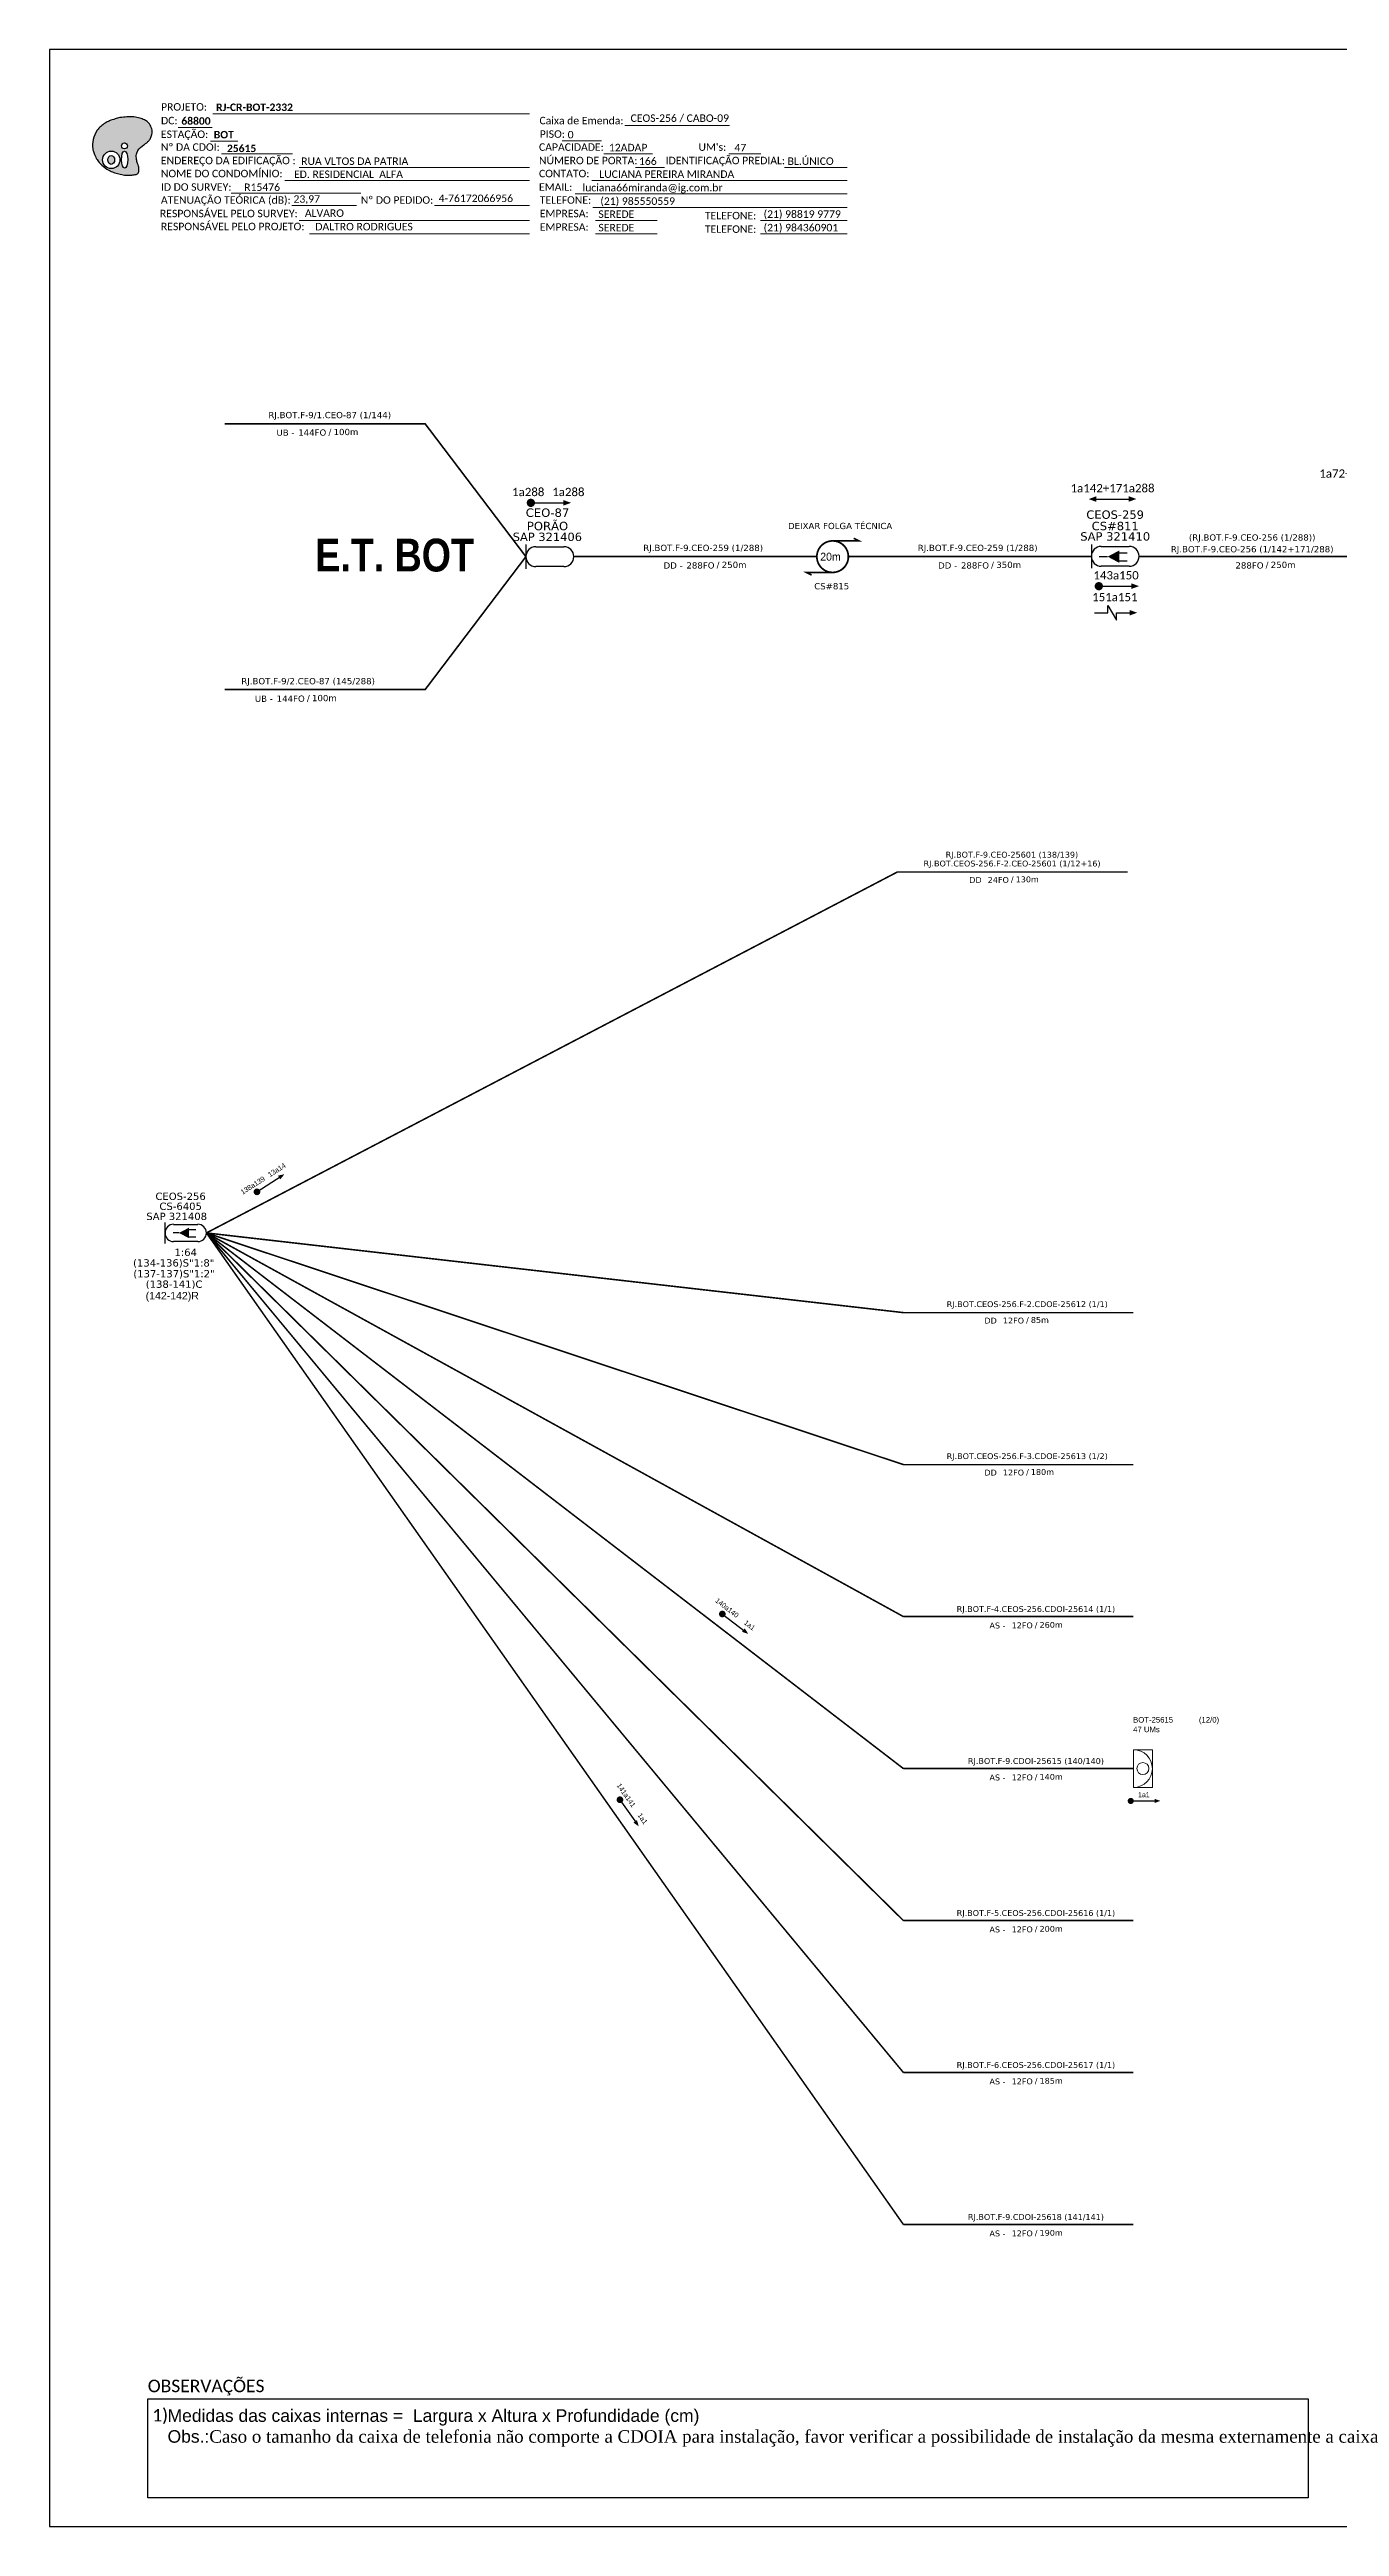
# Model space of a CAD drawing. Header units: metres. Extents: x -1286 to 457, y -500 to 94.
# Drawn here: x -1286 to -977, y -500 to 94 of the extents above; entities that cross this region are included whole.
import ezdxf
from ezdxf.enums import TextEntityAlignment as Align

# ---------------------------------------------------------------- set-up
doc = ezdxf.new("R2010")
doc.units = ezdxf.units.M
for name, color, linetype, lineweight in [("20.0-LEGENDA DOS CDO'S", 1, 'Continuous', 0), ('20.1-CDO_INTERIOR', 1, 'Continuous', 0), ('40.1-ETIQUETAS', 1, 'Continuous', 20)]:
    doc.layers.add(name, color=color, linetype=linetype, lineweight=lineweight)
for name, color, linetype in [('20.4-CEOS', 1, 'Continuous'), ('20.5-CABO AÉREO', 1, 'Continuous'), ('20.5-CEO', 1, 'Continuous'), ('CAP a instalar', 1, 'Continuous'), ('E.T.', 7, 'Continuous'), ('SETA', 7, 'Continuous')]:
    doc.layers.add(name, color=color, linetype=linetype)
doc.styles.add('ARIAL', font='arial.ttf')
doc.styles.add('siredit', font='verdana.ttf')
doc.styles.add('SWISS BIT', font='swisscb.ttf')
doc.styles.add('WMF-Calibri0', font='calibri.ttf')
doc.styles.add('WMF-Calibri1', font='calibrib.ttf')
doc.linetypes.add('FENCELINE1', pattern='A,0.25,-0.1,[133,ltypeshp.shx,S=0.1,R=0,X=-0.1,Y=0],-0.1,1', length=1.45)

# ---------------------------------------------------------------- blocks, each defined once
blk = doc.blocks.new('OI')
h = blk.add_hatch(color=40)
edge = h.paths.add_edge_path()
edge.add_spline(control_points=[(4.35, -0.67), (3.92, -0.99), (3.26, -1.5), (2.81, -2.59), (2.9, -3.5), (3.06, -4.27), (3.31, -4.85), (3.37, -5.39), (3.4, -5.88), (3.2, -6.4), (2.54, -6.61), (1.65, -6.63), (0.55, -6.67), (-0.56, -6.42), (-1.61, -6.14), (-2.77, -5.61), (-3.92, -4.77), (-4.89, -3.7), (-5.34, -2.65), (-5.6, -1.94), (-5.85, -0.96), (-5.71, 0.47), (-5.1, 2.02), (-4.14, 3.02), (-3.3, 3.61), (-2.37, 4.16), (-1.36, 4.44), (-0.56, 4.7), (0.79, 4.85), (2.24, 4.97), (3.79, 4.57), (4.67, 4.21), (5.44, 3.65), (5.76, 2.99), (6.03, 2.21), (6.01, 1.46), (5.72, 0.64), (5.31, 0.08), (4.88, -0.38), (4.51, -0.55), (4.35, -0.67)], knot_values=[0, 0, 0, 0, 1.60434, 2.417191, 3.427595, 4.282808, 4.776746, 5.304182, 5.888771, 6.258406, 6.858137, 7.79129, 8.986195, 10.124242, 11.187857, 12.242908, 13.953784, 15.414161, 16.515391, 17.349188, 17.675853, 19.552021, 21.515531, 22.568638, 23.63245, 24.621084, 25.782718, 26.745347, 27.142653, 29.870543, 31.004649, 31.921532, 32.709589, 33.801391, 34.042471, 35.192333, 35.971461, 36.628871, 37.254359, 37.836911, 37.836911, 37.836911, 37.836911], degree=3, periodic=0)
h.paths.add_polyline_path([(1.13, -0.87, -1), (-0.04, -0.87, -1)], flags=16)
edge = h.paths.add_edge_path(flags=16)
edge.add_ellipse((0.56, -3.59), major_axis=(-0.02, 1.71), ratio=0.361305, start_angle=0, end_angle=360)
h.paths.add_polyline_path([(-0.36, -3.62, -1), (-3.8, -3.62, -1)], flags=16)
edge = h.paths.add_edge_path(flags=0)
edge.add_ellipse((-2.08, -3.62), major_axis=(0, 0.885), ratio=0.758294, start_angle=0, end_angle=360)
at = {"color": 40}
for centre, radius in [((-2.08, -3.62), 1.72), ((0.54, -0.87), 0.587)]:
    blk.add_circle(centre, radius, dxfattribs=at)
blk.add_ellipse((-2.08, -3.62), major_axis=(0, 0.885), ratio=0.758294, start_param=-3.141592653589792, end_param=3.141592653589792, dxfattribs=at)
blk.add_ellipse((0.56, -3.59), major_axis=(-0.02, 1.71), ratio=0.361305, dxfattribs=at)
at = {"color": 40, "start_tangent": (-0.800898, -0.598801), "end_tangent": (-0.800898, -0.598801)}
blk.add_spline([(4.35, -0.67), (3.2, -1.78), (2.9, -2.54), (2.92, -3.55), (3.12, -4.38), (3.28, -4.85), (3.37, -5.37), (3.35, -5.95), (3.2, -6.29), (2.66, -6.55), (1.73, -6.63), (0.54, -6.62), (-0.58, -6.41), (-1.6, -6.11), (-2.56, -5.67), (-3.95, -4.67), (-4.89, -3.56), (-5.37, -2.56), (-5.64, -1.78), (-5.72, -1.46), (-5.63, 0.42), (-4.84, 2.22), (-4.13, 2.99), (-3.27, 3.62), (-2.4, 4.09), (-1.3, 4.47), (-0.37, 4.72), (0.02, 4.77), (2.75, 4.8), (3.85, 4.53), (4.69, 4.16), (5.31, 3.68), (5.85, 2.73), (5.93, 2.5), (5.94, 1.35), (5.67, 0.62), (5.29, 0.08), (4.84, -0.36), (4.35, -0.67)], degree=3, dxfattribs=at)
blk = doc.blocks.new('ETIQUETA_RS5F')
at = {"layer": '40.1-ETIQUETAS', "color": 0, "style": 'siredit'}
blk.add_text('/', height=1.5, dxfattribs=at).set_placement((1.58, -1.95), align=Align.MIDDLE_RIGHT)
for tag, p in [('ETIQUETA_R_SECUNDARIA', (1.21, 2.1)), ('ETIQUETA_R_PRIMARIA', (1.21, 4.1)), ('F_ATIVAS/F_MORTAS', (1.14, -4.24))]:
    blk.add_attdef(tag, text='', height=1.5, dxfattribs=at).set_placement(p, align=Align.MIDDLE_CENTER)
for tag, p in [('TIPO_CABO', (-6.58, -2.12)), ('CAP_CABO', (0.4, -2.09))]:
    blk.add_attdef(tag, text='', height=1.5, dxfattribs=at).set_placement(p, align=Align.MIDDLE_RIGHT)
blk.add_attdef('METROS', text='', height=1.5, dxfattribs=at).set_placement((2.14, -1.95), align=Align.MIDDLE_LEFT)
for tag, p in [('FUSÃO_1', (0.85, -8.39)), ('FUSÃO_2', (0.85, -10.6)), ('FUSÃO_3', (0.85, -12.93)), ('FUSÃO_4', (0.85, -15.14)), ('FUSÃO_5', (0.85, -17.16))]:
    blk.add_attdef(tag, text='', height=1.5, dxfattribs=at).set_placement(p, align=Align.CENTER)

msp = doc.modelspace()

# ---------------------------------------------------------------- linework, layer by layer
at = {"color": 0}
for p, q in [((-1262.5, -469.23), (-984.25, -469.23)), ((-1262.5, -492.93), (-1262.5, -469.23)), ((-984.25, -469.23), (-984.25, -492.93)), ((-984.25, -492.93), (-1262.5, -492.93))]:
    msp.add_line(p, q, dxfattribs=at)
msp.add_lwpolyline([(-1286.07, -499.81), (-445.07, -499.81), (-445.07, 94.19), (-1286.07, 94.19)], close=True)
at = {"color": 7, "lineweight": 0}
for points in [[(-1246.94, 78.79), (-1170.96, 78.79)], [(-1255.26, 75.52), (-1247.1, 75.52)], [(-1247.47, 72.24), (-1240.92, 72.24)], [(-1163.19, 72.28), (-1153.71, 72.28)], [(-1148.15, 76.01), (-1123.01, 76.01)], [(-1244.81, 69.17), (-1227.84, 69.17)], [(-1226.24, 65.93), (-1170.98, 65.93)], [(-1153.14, 69.17), (-1141.52, 69.17)], [(-1145.56, 65.93), (-1138.61, 65.93)], [(-1123.2, 69.17), (-1115.53, 69.17)], [(-1109.86, 65.93), (-1094.82, 65.93)], [(-1242.49, 59.75), (-1211.44, 59.75)], [(-1229.65, 62.82), (-1170.98, 62.82)], [(-1160.06, 59.58), (-1094.8, 59.58)], [(-1156.02, 62.82), (-1094.8, 62.82)], [(-1227.96, 56.79), (-1212.45, 56.79)], [(-1193.73, 56.79), (-1170.96, 56.79)], [(-1155.78, 56.34), (-1094.8, 56.34)], [(-1226.24, 53.23), (-1170.98, 53.23)], [(-1223.75, 49.99), (-1170.98, 49.99)], [(-1155.17, 53.23), (-1140.37, 53.23)], [(-1155.17, 49.99), (-1140.37, 49.99)], [(-1115.57, 53.23), (-1094.8, 53.23)], [(-1115.57, 49.99), (-1094.8, 49.99)]]:
    msp.add_lwpolyline(points, dxfattribs=at)
at = {"color": 7}
for points, const_width in [([(-1171.16, -14.52, 1), (-1170.17, -14.52, 1)], 0.99), ([(-1098.31, -23.64, 1.000012), (-1098.31, -31.2, 0.999978)], 0.42), ([(-1034.98, -34.5, 1), (-1033.99, -34.5, 1)], 0.99)]:
    msp.add_lwpolyline(points, format="xyb", close=True, dxfattribs=dict(at, const_width=const_width))
at = {"color": 7, "const_width": 0.394}
for points in [[(-1098.31, -23.64), (-1092.01, -23.64), (-1093.27, -23.01)], [(-1098.31, -31.2), (-1104.61, -31.2), (-1103.35, -31.83)]]:
    msp.add_lwpolyline(points, dxfattribs=at)
at = {"color": 7}
msp.add_lwpolyline([(-1032.35, -40.87), (-1032.35, -39.11), (-1030.26, -42.61), (-1030.26, -40.87)], dxfattribs=at)
for points, const_width in [([(-1236.68, -179.96, 1), (-1236, -179.53, 1)], 0.802), ([(-1125.07, -280.74, 1), (-1124.43, -281.23, 1)], 0.802), ([(-1149.53, -325.2, 1), (-1149.07, -325.85, 1)], 0.802), ([(-1027.19, -325.82, 1), (-1026.46, -325.82, 1)], 0.729), ([(-1027.19, -325.82, 1), (-1026.46, -325.82, 1)], 0.729)]:
    msp.add_lwpolyline(points, format="xyb", close=True, dxfattribs=dict(const_width=const_width))
at = {"layer": '20.1-CDO_INTERIOR', "color": 1, "lineweight": 18}
msp.add_lwpolyline([(-1021.65, -322.58), (-1021.65, -313.54), (-1026.17, -313.54), (-1026.17, -322.58)], close=True, dxfattribs=at)
msp.add_circle((-1023.91, -318.06), 1.45, dxfattribs=at)
msp.add_arc((-1026.17, -318.06), 4.52, 270, 90, dxfattribs=at)
at = {"layer": '20.4-CEOS', "color": 5}
for p, q in [((-1256.31, -187.54), (-1250.52, -187.54)), ((-1250.52, -191.67), (-1256.31, -191.67))]:
    msp.add_line(p, q, dxfattribs=at)
at = {"layer": '20.4-CEOS', "color": 7}
for points in [[(-1034.41, -27.42), (-1032.37, -27.42)], [(-1029.72, -26.47), (-1027.68, -26.47)], [(-1029.72, -28.46), (-1027.68, -28.46)]]:
    msp.add_lwpolyline(points, dxfattribs=at)
msp.add_lwpolyline([(-1032.37, -27.42, 0, 2.95, 0), (-1029.6, -27.42, 2.95, 2.95, 0)], format="xyseb", dxfattribs=at)
at = {"layer": '20.4-CEOS', "color": 5}
for points in [[(-1258.38, -192.1), (-1258.38, -187.11)], [(-1255.02, -189.6), (-1256.41, -189.6)], [(-1252.73, -188.78), (-1250.97, -188.78)], [(-1252.73, -190.5), (-1250.97, -190.5)]]:
    msp.add_lwpolyline(points, dxfattribs=at)
msp.add_lwpolyline([(-1255.02, -189.6, 0, 2.55, 0), (-1252.62, -189.6, 2.55, 2.55, 0)], format="xyseb", dxfattribs=at)
for centre, start, end in [((-1256.31, -189.6), 90, 270), ((-1250.52, -189.6), 270, 90)]:
    msp.add_arc(centre, 2.07, start, end, dxfattribs=at)
at = {"layer": '20.5-CABO AÉREO', "color": 7, "ltscale": 50, "const_width": 0.4}
for points in [[(-1244.06, 4.4), (-1195.98, 4.4), (-1171.85, -27.42)], [(-1244.06, -59.25), (-1195.98, -59.25), (-1171.85, -27.42)], [(-1160.35, -27.42), (-1102.09, -27.42)], [(-1094.53, -27.42), (-1036.27, -27.42)], [(-1024.77, -27.42), (-970.45, -27.42)]]:
    msp.add_lwpolyline(points, dxfattribs=at)
at = {"layer": '20.5-CEO', "color": 7}
for p, q in [((-1169.46, -25.03), (-1162.76, -25.03)), ((-1033.89, -24.96), (-1027.21, -24.96)), ((-1162.76, -29.81), (-1169.46, -29.81)), ((-1027.21, -29.72), (-1033.89, -29.72))]:
    msp.add_line(p, q, dxfattribs=at)
for points in [[(-1171.85, -24.54), (-1171.85, -30.3)], [(-1036.27, -24.47), (-1036.27, -30.21)]]:
    msp.add_lwpolyline(points, dxfattribs=at)
for centre, radius, start, end in [((-1169.46, -27.42), 2.39, 90, 270), ((-1162.76, -27.42), 2.39, 270, 90), ((-1033.89, -27.34), 2.38, 90, 270), ((-1027.21, -27.34), 2.38, 270, 90)]:
    msp.add_arc(centre, radius, start, end, dxfattribs=at)
at = {"layer": 'CAP a instalar', "color": 7, "ltscale": 7, "const_width": 0.374}
for points in [[(-1082.76, -103.03), (-1248.45, -189.6)], [(-1027.6, -103.03), (-1082.76, -103.03)], [(-1081.33, -245.16), (-1248.45, -189.6)], [(-1081.33, -208.71), (-1248.45, -189.6)], [(-1026.17, -208.71), (-1081.33, -208.71)], [(-1026.17, -245.16), (-1081.33, -245.16)]]:
    msp.add_lwpolyline(points, dxfattribs=at)
at = {"layer": 'CAP a instalar', "color": 7, "linetype": 'FENCELINE1', "ltscale": 7, "const_width": 0.374}
for points in [[(-1081.33, -281.61), (-1248.45, -189.6)], [(-1081.33, -354.51), (-1248.45, -189.6)], [(-1081.33, -390.95), (-1248.45, -189.6)], [(-1081.33, -427.4), (-1248.45, -189.6)], [(-1026.17, -281.61), (-1081.33, -281.61)], [(-1026.17, -354.51), (-1081.33, -354.51)], [(-1026.17, -390.95), (-1081.33, -390.95)], [(-1026.17, -427.4), (-1081.33, -427.4)]]:
    msp.add_lwpolyline(points, dxfattribs=at)
at = {"layer": 'CAP a instalar', "color": 1, "linetype": 'FENCELINE1', "ltscale": 7, "const_width": 0.374}
for points in [[(-1081.33, -318.06), (-1248.45, -189.6)], [(-1026.17, -318.06), (-1081.33, -318.06)]]:
    msp.add_lwpolyline(points, dxfattribs=at)
at = {"layer": 'SETA', "color": 7}
for points in [[(-1170.66, -14.52), (-1162.15, -14.52)], [(-1035.11, -13.61), (-1026.6, -13.61)], [(-1034.48, -34.5), (-1025.97, -34.5)], [(-1035.51, -40.87), (-1032.35, -40.87)], [(-1030.26, -40.87), (-1027.1, -40.87)]]:
    msp.add_lwpolyline(points, dxfattribs=at)
at = {"layer": 'SETA'}
for points in [[(-1236.34, -179.74), (-1230.54, -176.02)], [(-1124.75, -280.99), (-1119.28, -285.19)], [(-1149.3, -325.52), (-1145.34, -331.17)], [(-1026.83, -325.82), (-1020.56, -325.82)], [(-1026.83, -325.82), (-1020.56, -325.82)]]:
    msp.add_lwpolyline(points, dxfattribs=at)
at = {"layer": 'SETA', "color": 7}
for points in [[(-1162.84, -13.85), (-1161.02, -14.51), (-1162.84, -15.17)], [(-1035.11, -12.95), (-1036.93, -13.61), (-1035.11, -14.27)], [(-1027.29, -12.93), (-1025.47, -13.59), (-1027.29, -14.25)], [(-1026.65, -33.83), (-1024.84, -34.49), (-1026.65, -35.15)], [(-1027.1, -40.21), (-1025.28, -40.87), (-1027.1, -41.53)]]:
    msp.add_solid(points, dxfattribs=at)
at = {"layer": 'SETA'}
for points in [[(-1231.3, -175.86), (-1229.77, -175.52), (-1230.72, -176.76)], [(-1119.39, -284.42), (-1118.55, -285.74), (-1120.04, -285.27)], [(-1021.06, -325.32), (-1019.73, -325.81), (-1021.06, -326.29)], [(-1021.06, -325.32), (-1019.73, -325.81), (-1021.06, -326.29)], [(-1145.21, -330.4), (-1144.8, -331.91), (-1146.08, -331.01)]]:
    msp.add_solid(points, dxfattribs=at)

# ---------------------------------------------------------------- block references
at = {"color": 7, "xscale": 1.213923925163967, "yscale": 1.213923925163967, "zscale": 1.213923925163967, "rotation": 0.1532896023949059}
msp.add_blockref('OI', (-1268.76, 72.14), dxfattribs=at)
at = {"layer": '40.1-ETIQUETAS', "color": 7}
ref = msp.add_blockref('ETIQUETA_RS5F', (-1220.08, 4.44), dxfattribs=at)
ref.add_attrib('ETIQUETA_R_SECUNDARIA', 'RJ.BOT.F-9/1.CEO-87 (1/144)', dxfattribs={"color": 0, "height": 1.5, "style": 'siredit'}).set_placement((-1218.89, 6.54), align=Align.MIDDLE_CENTER)
ref.add_attrib('TIPO_CABO', 'UB - ', dxfattribs={"color": 0, "height": 1.5, "style": 'siredit'}).set_placement((-1226.69, 2.32), align=Align.MIDDLE_RIGHT)
ref.add_attrib('CAP_CABO', '144FO', dxfattribs={"color": 0, "height": 1.5, "style": 'siredit'}).set_placement((-1219.71, 2.34), align=Align.MIDDLE_RIGHT)
ref.add_attrib('METROS', '100m', dxfattribs={"color": 0, "height": 1.5, "style": 'siredit'}).set_placement((-1217.96, 2.48), align=Align.MIDDLE_LEFT)
ref = msp.add_blockref('ETIQUETA_RS5F', (-1225.25, -59.38), dxfattribs=at)
ref.add_attrib('ETIQUETA_R_SECUNDARIA', 'RJ.BOT.F-9/2.CEO-87 (145/288)', dxfattribs={"color": 0, "height": 1.5, "style": 'siredit'}).set_placement((-1224.07, -57.27), align=Align.MIDDLE_CENTER)
ref.add_attrib('TIPO_CABO', 'UB - ', dxfattribs={"color": 0, "height": 1.5, "style": 'siredit'}).set_placement((-1231.87, -61.49), align=Align.MIDDLE_RIGHT)
ref.add_attrib('CAP_CABO', '144FO', dxfattribs={"color": 0, "height": 1.5, "style": 'siredit'}).set_placement((-1224.88, -61.47), align=Align.MIDDLE_RIGHT)
ref.add_attrib('METROS', '100m', dxfattribs={"color": 0, "height": 1.5, "style": 'siredit'}).set_placement((-1223.14, -61.33), align=Align.MIDDLE_LEFT)
ref = msp.add_blockref('ETIQUETA_RS5F', (-1052.75, -208.65), dxfattribs=dict(at, xscale=0.9355499879678364, yscale=0.9355499879678364, zscale=0.9355499879678364))
ref.add_attrib('ETIQUETA_R_SECUNDARIA', 'RJ.BOT.CEOS-256.F-2.CDOE-25612 (1/1)', dxfattribs={"color": 0, "height": 1.4033, "style": 'siredit'}).set_placement((-1051.65, -206.68), align=Align.MIDDLE_CENTER)
ref.add_attrib('TIPO_CABO', 'DD', dxfattribs={"color": 0, "height": 1.403, "style": 'siredit'}).set_placement((-1058.94, -210.63), align=Align.MIDDLE_RIGHT)
ref.add_attrib('CAP_CABO', '12FO', dxfattribs={"color": 0, "height": 1.403, "style": 'siredit'}).set_placement((-1052.41, -210.61), align=Align.MIDDLE_RIGHT)
ref.add_attrib('METROS', '85m', dxfattribs={"color": 0, "height": 1.403, "style": 'siredit'}).set_placement((-1050.78, -210.48), align=Align.MIDDLE_LEFT)
ref = msp.add_blockref('ETIQUETA_RS5F', (-1052.75, -245.1), dxfattribs=dict(at, xscale=0.9355499879678364, yscale=0.9355499879678364, zscale=0.9355499879678364))
ref.add_attrib('ETIQUETA_R_SECUNDARIA', 'RJ.BOT.CEOS-256.F-3.CDOE-25613 (1/2)', dxfattribs={"color": 0, "height": 1.4033, "style": 'siredit'}).set_placement((-1051.65, -243.13), align=Align.MIDDLE_CENTER)
ref.add_attrib('TIPO_CABO', 'DD', dxfattribs={"color": 0, "height": 1.403, "style": 'siredit'}).set_placement((-1058.94, -247.08), align=Align.MIDDLE_RIGHT)
ref.add_attrib('CAP_CABO', '12FO', dxfattribs={"color": 0, "height": 1.403, "style": 'siredit'}).set_placement((-1052.41, -247.06), align=Align.MIDDLE_RIGHT)
ref.add_attrib('METROS', '180m', dxfattribs={"color": 0, "height": 1.403, "style": 'siredit'}).set_placement((-1050.78, -246.93), align=Align.MIDDLE_LEFT)
ref = msp.add_blockref('ETIQUETA_RS5F', (-1050.67, -281.76), dxfattribs=dict(at, xscale=0.9355499879678364, yscale=0.9355499879678364, zscale=0.9355499879678364))
ref.add_attrib('ETIQUETA_R_SECUNDARIA', 'RJ.BOT.F-4.CEOS-256.CDOI-25614 (1/1)', dxfattribs={"color": 0, "height": 1.4033, "style": 'siredit'}).set_placement((-1049.56, -279.79), align=Align.MIDDLE_CENTER)
ref.add_attrib('TIPO_CABO', 'AS -', dxfattribs={"color": 0, "height": 1.403, "style": 'siredit'}).set_placement((-1056.86, -283.74), align=Align.MIDDLE_RIGHT)
ref.add_attrib('CAP_CABO', '12FO', dxfattribs={"color": 0, "height": 1.403, "style": 'siredit'}).set_placement((-1050.32, -283.72), align=Align.MIDDLE_RIGHT)
ref.add_attrib('METROS', '260m', dxfattribs={"color": 0, "height": 1.403, "style": 'siredit'}).set_placement((-1048.69, -283.59), align=Align.MIDDLE_LEFT)
at = {"layer": '40.1-ETIQUETAS', "color": 1}
ref = msp.add_blockref('ETIQUETA_RS5F', (-1050.67, -318.21), dxfattribs=dict(at, xscale=0.9355499879678364, yscale=0.9355499879678364, zscale=0.9355499879678364))
ref.add_attrib('ETIQUETA_R_SECUNDARIA', 'RJ.BOT.F-9.CDOI-25615 (140/140)', dxfattribs={"color": 0, "height": 1.4033, "style": 'siredit'}).set_placement((-1049.56, -316.24), align=Align.MIDDLE_CENTER)
ref.add_attrib('TIPO_CABO', 'AS -', dxfattribs={"color": 0, "height": 1.403, "style": 'siredit'}).set_placement((-1056.86, -320.19), align=Align.MIDDLE_RIGHT)
ref.add_attrib('CAP_CABO', '12FO', dxfattribs={"color": 0, "height": 1.403, "style": 'siredit'}).set_placement((-1050.32, -320.17), align=Align.MIDDLE_RIGHT)
ref.add_attrib('METROS', '140m', dxfattribs={"color": 0, "height": 1.403, "style": 'siredit'}).set_placement((-1048.69, -320.04), align=Align.MIDDLE_LEFT)
at = {"layer": '40.1-ETIQUETAS', "color": 7}
ref = msp.add_blockref('ETIQUETA_RS5F', (-1050.67, -354.66), dxfattribs=dict(at, xscale=0.9355499879678364, yscale=0.9355499879678364, zscale=0.9355499879678364))
ref.add_attrib('ETIQUETA_R_SECUNDARIA', 'RJ.BOT.F-5.CEOS-256.CDOI-25616 (1/1)', dxfattribs={"color": 0, "height": 1.4033, "style": 'siredit'}).set_placement((-1049.56, -352.69), align=Align.MIDDLE_CENTER)
ref.add_attrib('TIPO_CABO', 'AS -', dxfattribs={"color": 0, "height": 1.403, "style": 'siredit'}).set_placement((-1056.86, -356.64), align=Align.MIDDLE_RIGHT)
ref.add_attrib('CAP_CABO', '12FO', dxfattribs={"color": 0, "height": 1.403, "style": 'siredit'}).set_placement((-1050.32, -356.62), align=Align.MIDDLE_RIGHT)
ref.add_attrib('METROS', '200m', dxfattribs={"color": 0, "height": 1.403, "style": 'siredit'}).set_placement((-1048.69, -356.49), align=Align.MIDDLE_LEFT)
ref = msp.add_blockref('ETIQUETA_RS5F', (-1050.67, -391.11), dxfattribs=dict(at, xscale=0.9355499879678364, yscale=0.9355499879678364, zscale=0.9355499879678364))
ref.add_attrib('ETIQUETA_R_SECUNDARIA', 'RJ.BOT.F-6.CEOS-256.CDOI-25617 (1/1)', dxfattribs={"color": 0, "height": 1.4033, "style": 'siredit'}).set_placement((-1049.56, -389.14), align=Align.MIDDLE_CENTER)
ref.add_attrib('TIPO_CABO', 'AS -', dxfattribs={"color": 0, "height": 1.403, "style": 'siredit'}).set_placement((-1056.86, -393.09), align=Align.MIDDLE_RIGHT)
ref.add_attrib('CAP_CABO', '12FO', dxfattribs={"color": 0, "height": 1.403, "style": 'siredit'}).set_placement((-1050.32, -393.07), align=Align.MIDDLE_RIGHT)
ref.add_attrib('METROS', '185m', dxfattribs={"color": 0, "height": 1.403, "style": 'siredit'}).set_placement((-1048.69, -392.94), align=Align.MIDDLE_LEFT)
ref = msp.add_blockref('ETIQUETA_RS5F', (-1050.67, -427.56), dxfattribs=dict(at, xscale=0.9355499879678364, yscale=0.9355499879678364, zscale=0.9355499879678364))
ref.add_attrib('ETIQUETA_R_SECUNDARIA', 'RJ.BOT.F-9.CDOI-25618 (141/141)', dxfattribs={"color": 0, "height": 1.4033, "style": 'siredit'}).set_placement((-1049.56, -425.59), align=Align.MIDDLE_CENTER)
ref.add_attrib('TIPO_CABO', 'AS -', dxfattribs={"color": 0, "height": 1.403, "style": 'siredit'}).set_placement((-1056.86, -429.54), align=Align.MIDDLE_RIGHT)
ref.add_attrib('CAP_CABO', '12FO', dxfattribs={"color": 0, "height": 1.403, "style": 'siredit'}).set_placement((-1050.32, -429.52), align=Align.MIDDLE_RIGHT)
ref.add_attrib('METROS', '190m', dxfattribs={"color": 0, "height": 1.403, "style": 'siredit'}).set_placement((-1048.69, -429.39), align=Align.MIDDLE_LEFT)

# ---------------------------------------------------------------- texts
at = {"color": 7, "lineweight": 0, "style": 'WMF-Calibri0'}
for s, height, p in [('DC:', 1.793, (-1259.34, 76.26)), ('PROJETO:', 1.793, (-1259.34, 79.54)), ('Caixa de Emenda:', 1.7927, (-1168.6, 76.26)), ('ESTAÇÃO:', 1.793, (-1259.36, 72.98)), ('Nº DA CDOI:', 1.7927, (-1259.36, 69.91)), ('CAPACIDADE:', 1.7927, (-1168.71, 69.91)), ('PISO:', 1.793, (-1168.53, 73.03)), ("UM's:", 1.793, (-1130.47, 69.91)), ('ENDEREÇO DA EDIFICAÇÃO :', 1.7927, (-1259.36, 66.68)), ('NOME DO CONDOMÍNIO:', 1.7927, (-1259.36, 63.56)), ('CONTATO:', 1.793, (-1168.71, 63.56)), ('NÚMERO DE PORTA:', 1.7927, (-1168.71, 66.68)), ('IDENTIFICAÇÃO PREDIAL:', 1.7927, (-1138.34, 66.68)), ('ATENUAÇÃO TEÓRICA (dB):', 1.7927, (-1259.36, 57.21)), ('ID DO SURVEY:', 1.7927, (-1259.36, 60.33)), ('EMAIL:', 1.793, (-1168.71, 60.33)), ('RESPONSÁVEL PELO SURVEY:', 1.7927, (-1259.6, 53.98)), ('Nº DO PEDIDO:', 1.7927, (-1211.44, 57.21)), ('TELEFONE:', 1.793, (-1168.53, 57.21)), ('EMPRESA:', 1.793, (-1168.53, 53.98)), ('TELEFONE:', 1.793, (-1128.93, 53.47)), ('RESPONSÁVEL PELO PROJETO:', 1.7927, (-1259.36, 50.87)), ('EMPRESA:', 1.793, (-1168.53, 50.74)), ('TELEFONE:', 1.793, (-1128.93, 50.24))]:
    msp.add_text(s, height=height, dxfattribs=at).set_placement(p)
at = {"color": 7}
for s, height, style, p in [('68800', 1.793, 'WMF-Calibri1', (-1254.46, 76.17)), ('RJ-CR-BOT-2332', 1.7927, 'WMF-Calibri1', (-1246.14, 79.45)), ('CEOS-256 / CABO-09', 1.7927, 'WMF-Calibri0', (-1146.75, 76.85)), ('BOT', 1.793, 'WMF-Calibri1', (-1246.68, 72.89)), ('0', 1.79, 'WMF-Calibri0', (-1161.84, 72.88)), ('12ADAP', 1.793, 'WMF-Calibri0', (-1151.96, 69.79)), ('47', 1.793, 'WMF-Calibri0', (-1121.85, 69.77)), ('RUA VLTOS DA PATRIA', 1.7927, 'WMF-Calibri0', (-1225.73, 66.52)), ('166', 1.793, 'WMF-Calibri0', (-1144.74, 66.53)), ('BL.ÚNICO', 1.793, 'WMF-Calibri0', (-1109.1, 66.53)), ('R15476', 1.793, 'WMF-Calibri0', (-1239.4, 60.28)), ('ED. RESIDENCIAL  ALFA', 1.7927, 'WMF-Calibri0', (-1227.45, 63.39)), ('4-76172066956', 1.7927, 'WMF-Calibri0', (-1192.78, 57.62)), ('luciana66miranda@ig.com.br', 1.7927, 'WMF-Calibri0', (-1158.28, 60.18)), ('LUCIANA PEREIRA MIRANDA', 1.7927, 'WMF-Calibri0', (-1154.25, 63.42)), ('23,97', 1.793, 'WMF-Calibri0', (-1227.58, 57.45)), ('ALVARO', 1.793, 'WMF-Calibri0', (-1224.84, 54.07)), ('SEREDE', 1.793, 'WMF-Calibri0', (-1154.47, 53.83)), ('(21) 985550559', 1.7927, 'WMF-Calibri0', (-1154, 56.94)), ('(21) 98819 9779', 1.7927, 'WMF-Calibri0', (-1114.86, 53.83)), ('DALTRO RODRIGUES', 1.7927, 'WMF-Calibri0', (-1222.35, 50.83)), ('SEREDE', 1.793, 'WMF-Calibri0', (-1154.47, 50.59)), ('(21) 984360901', 1.7927, 'WMF-Calibri0', (-1114.86, 50.59))]:
    msp.add_text(s, height=height, dxfattribs=dict(at, style=style)).set_placement(p)
at = {"color": 7, "style": 'WMF-Calibri1'}
msp.add_text('25615', height=1.793, dxfattribs=at).set_placement((-1240.02, 69.6), align=Align.CENTER)
at = {"color": 7}
msp.add_text('20m', height=1.89, dxfattribs=at).set_placement((-1101.28, -28.37))
at = {"style": 'ARIAL'}
for s, rotation, p in [('138a139', 32.66385, (-1237.02, -178.69)), ('13a14', 32.66385, (-1231.26, -175)), ('140a140', 322.45369, (-1123.99, -279.99)), ('1a1', 322.45369, (-1118.57, -284.16)), ('141a141', 305.09861, (-1148.28, -324.8)), ('1a1', 305.09861, (-1144.35, -330.4))]:
    msp.add_text(s, height=1.203, rotation=rotation, dxfattribs=at).set_placement(p, align=Align.CENTER)
at = {"color": 5, "style": 'ARIAL'}
msp.add_text('(142-142)R', height=1.805, dxfattribs=at).set_placement((-1256.64, -205.56), align=Align.CENTER)
at = {"style": 'ARIAL'}
msp.add_text('1a1', height=1.203, dxfattribs=at).set_placement((-1023.69, -324.92), align=Align.CENTER)
at = {"style": 'WMF-Calibri0'}
msp.add_text('OBSERVAÇÕES', height=3, dxfattribs=at).set_placement((-1262.52, -467.61))
at = {"color": 7, "char_height": 1.98, "width": 25.1052, "attachment_point": 5}
for s, insert in [('{\\fCalibri|b0|i0|c0|p34;\\C7;1a288}', (-1171.29, -11.92)), ('{\\fCalibri|b0|i0|c0|p34;\\C7;1a288}', (-1161.67, -11.92)), ('{\\fCalibri|b0|i0|c0|p34;\\C7;1a142\\C0;+171a288}', (-1031.19, -11.01)), ('{\\fCalibri|b0|i0|c0|p34;1a72+73a118}', (-973.11, -7.5)), ('{\\fCalibri|b0|i0|c0|p34;\\C7;143a150}', (-1030.35, -31.9)), ('{\\fCalibri|b0|i0|c0|p34;151a151}', (-1030.64, -37.13))]:
    msp.add_mtext(s, dxfattribs=dict(at, insert=insert))
at = {"char_height": 3, "width": 277.1819, "attachment_point": 1}
for s, insert, style in [('1)', (-1261.44, -471.63), 'WMF-Calibri0'), ('Medidas das caixas internas =  Largura x Altura x Profundidade (cm)\\PObs.:{\\fTimes New Roman|b0|i0|c0|p16;Caso o tamanho da caixa de telefonia não comporte a CDOIA para instalação, favor verificar a possibilidade de instalação da mesma externamente a caixa}', (-1257.77, -471.72), 'ARIAL')]:
    msp.add_mtext(s, dxfattribs=dict(at, insert=insert, style=style))
at = {"layer": "20.0-LEGENDA DOS CDO'S", "color": 1, "style": 'ARIAL'}
for s, p in [('47 UMs', (-1026.25, -309.33)), ('BOT-25615', (-1026.26, -307.02))]:
    msp.add_text(s, height=1.327, dxfattribs=at).set_placement(p)
msp.add_text('       (12/0)', height=1.3271, dxfattribs=at).set_placement((-1009.86, -307.02), align=Align.CENTER)
at = {"layer": '20.4-CEOS', "color": 7, "style": 'siredit'}
for s, height, p in [('CEO-87', 2.028, (-1166.67, -16.87)), ('SAP 321406', 2, (-1166.71, -22.66)), ('PORÃO', 2.028, (-1166.67, -20.07))]:
    msp.add_text(s, height=height, dxfattribs=at).set_placement(p, align=Align.MIDDLE_CENTER)
msp.add_text('CEOS-259', height=2.007, dxfattribs=at).set_placement((-1030.57, -16.33), align=Align.TOP_CENTER)
at = {"layer": '20.4-CEOS', "color": 5, "style": 'siredit'}
for s, height, p in [('CEOS-256', 1.751, (-1254.64, -179.94)), ('CS-6405', 1.751, (-1254.63, -182.33)), ('SAP 321408', 1.751, (-1255.58, -184.75)), ('(134-136)S"1:8"', 1.7506, (-1256.29, -195.91)), ('1:64', 1.751, (-1253.42, -193.38)), ('(137-137)S"1:2"', 1.7506, (-1256.23, -198.51)), ('(138-141)C', 1.751, (-1256.2, -201.01))]:
    msp.add_text(s, height=height, dxfattribs=at).set_placement(p, align=Align.TOP_CENTER)
at = {"layer": '20.5-CEO', "color": 7, "style": 'siredit'}
for s, p in [('SAP 321410', (-1030.55, -21.56)), ('CS#811', (-1030.55, -19.06))]:
    msp.add_text(s, height=2.016, dxfattribs=at).set_placement(p, align=Align.TOP_CENTER)
at = {"layer": '40.1-ETIQUETAS', "color": 7, "style": 'siredit'}
for s, height, p in [('DEIXAR FOLGA TÉCNICA', 1.5, (-1096.51, -20.06)), ('(RJ.BOT.F-9.CEO-256 (1/288))', 1.5, (-997.71, -22.82)), ('RJ.BOT.F-9.CEO-259 (1/288)', 1.5, (-1129.35, -25.32)), ('RJ.BOT.F-9.CEO-259 (1/288)', 1.5, (-1063.53, -25.32)), ('RJ.BOT.F-9.CEO-256 (1/142+171/288)', 1.5, (-997.71, -25.63)), ('CS#815', 1.5, (-1098.52, -34.51)), ('RJ.BOT.CEOS-256.F-2.CEO-25601 (1/12+16)', 1.4033, (-1055.29, -101.01)), ('RJ.BOT.F-9.CEO-25601 (138/139)', 1.4033, (-1055.32, -98.89))]:
    msp.add_text(s, height=height, dxfattribs=at).set_placement(p, align=Align.MIDDLE_CENTER)
for s, height, p in [('DD - ', 1.5, (-1133.61, -29.54)), ('288FO', 1.5, (-1126.63, -29.52)), ('/', 1.5, (-1125.45, -29.38)), ('DD - ', 1.5, (-1067.79, -29.54)), ('288FO', 1.5, (-1060.81, -29.52)), ('/', 1.5, (-1059.63, -29.38)), ('288FO', 1.5, (-994.99, -29.52)), ('/', 1.5, (-993.81, -29.38)), ('DD', 1.403, (-1062.59, -104.96)), ('24FO', 1.403, (-1056.05, -104.94)), ('/', 1.4, (-1054.92, -104.81))]:
    msp.add_text(s, height=height, dxfattribs=at).set_placement(p, align=Align.MIDDLE_RIGHT)
for s, height, p in [('250m', 1.5, (-1124.89, -29.38)), ('350m', 1.5, (-1059.07, -29.38)), ('250m', 1.5, (-993.25, -29.38)), ('130m', 1.403, (-1054.42, -104.81))]:
    msp.add_text(s, height=height, dxfattribs=at).set_placement(p, align=Align.MIDDLE_LEFT)
at = {"layer": 'E.T.', "color": 7, "style": 'SWISS BIT'}
msp.add_text('E.T. BOT', height=7.861, dxfattribs=at).set_placement((-1203.33, -30.97), align=Align.CENTER)

doc.saveas('drawing.dxf')
